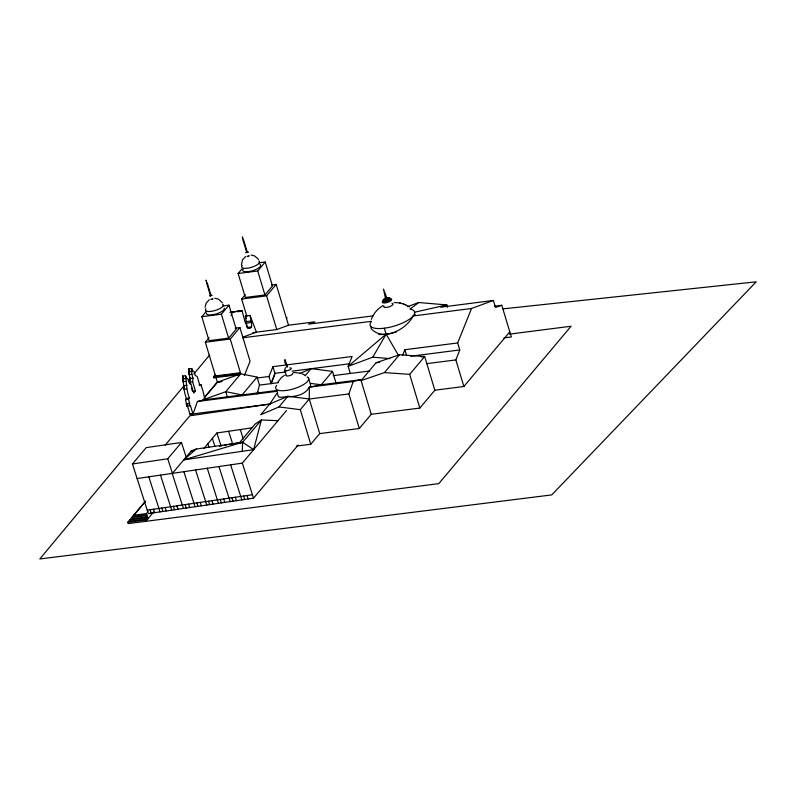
<?xml version="1.0" encoding="UTF-8"?>
<svg xmlns="http://www.w3.org/2000/svg" width="796" height="796" viewBox="0 0 796 796"><rect width="100%" height="100%" fill="white"/><g stroke="black" fill="none" stroke-linecap="round" stroke-linejoin="round"><path stroke-width="1.19" d="M296.361 446.098L310.758 444.258L319.723 433.591L309.276 399.005L309.336 387.164L310.629 386.319L310.709 385.383L308.5 378.07L307.276 376.916M242.253 451.302L242.651 442.248L261.396 419.95L277.963 420.696M189.746 382.17C190.254 377.632 188.891 373.414 188.791 368.886L191.717 368.518L192.741 370.837L194.134 371.623L195.309 375.503L197.189 376.478L199.985 385.732L200.99 384.548L202.851 390.697L205.079 399.682L197.468 401.512M190.423 384.478L189.727 382.17L190.105 378.538L193.03 378.17L191.866 374.299L191.717 368.518M187.418 405.731L186.941 406.288L187.408 405.731L190.005 414.298L192.93 413.93L190.344 405.363L186.941 406.288L185.567 399.572L186.493 398.478C183.408 391.164 183.796 383.642 182.652 376.09L185.577 375.722L186.562 378.09L187.956 378.886L189.12 382.757L190.931 383.821L193.726 393.075L195.448 391.055L192.652 381.801L193.03 378.17M189.428 398.109L186.493 398.478L185.567 399.572L188.493 399.204L189.428 398.109C186.344 390.796 186.732 383.274 185.577 375.722M183.14 377.264L182.652 376.09L182.921 381.712L185.846 381.344M205.06 307.306L206.224 302.997L209.318 299.714M189.518 370.528L189.816 371.205L188.791 368.886L188.941 374.667L191.866 374.299M253.655 449.631L242.651 442.248L196.184 449.053L183.747 459.879L253.655 449.631L261.396 419.95L255.158 424.039L239.099 443.153M204.552 397.224L217.388 382.18L240.76 373.822L257.058 377.085L259.486 385.105L257.058 393.871L258.551 392.1M231.139 315.634L232.263 312.102L242.064 310.689L245.029 321.813L247.357 327.186L249.835 327.952L251.576 326.927L251.556 322.45L250.014 315.415L245.387 316.012L246.949 326.4M193.03 413.91L197.418 401.512L277.187 391.284M359.304 428.517L348.857 393.93L353.245 381.533L360.817 379.702L371.254 414.288L359.304 428.517L319.723 433.591M350.3 373.463L348.15 366.339L352.111 356.499L272.938 366.648L268.978 376.498L271.128 383.612L274.968 373.334L285.923 371.931M271.128 383.612L275.048 373.632L272.938 366.648M371.254 414.288L419.85 408.059L434.845 390.219L463.879 386.498L455.859 359.921L459.78 349.941L457.67 342.957L471.53 308.48L493.391 300.45L495.5 307.435L501.779 305.276L511.34 336.947L503.967 337.892M244.352 375.503L250.073 361.265L239.904 327.574L235.158 328.181M402.686 355.195L404.885 349.723L457.67 342.957M415.323 314.51L413.184 315.962C406.428 329.464 383.055 341.962 371.215 328.708L370.837 326.39M371.294 319.315C373.553 313.584 377.593 308.639 382.995 305.614M210.482 295.734L211.04 295.555L210.482 295.734L206.592 282.819M210.801 299.356L212.95 298.968L212.243 298.739M247.327 252.402L246.77 252.531L247.327 252.372L243.427 239.467M286.749 367.065C289.048 367.454 283.177 362.787 284.948 359.593L287.585 366.797M276.66 385.324L275.635 387.095L275.744 388.617L276.958 389.771A17.233 5.691 -16.8 0 0 298.828 386.975L302.52 385.184A17.233 5.691 -16.8 0 0 308.5 378.07M385.513 298.44L383.463 289.147L386.896 297.993L386.488 298.371M398.458 355.344L386.12 334.161L348.15 366.339L372.787 357.165L386.12 334.161L384.319 328.201M277.635 382.498L281.147 377.821L284.391 375.364M285.028 368.399L285.645 367.583M360.817 379.702L321.236 384.776L309.336 387.164C303.395 397.702 289.376 396.647 279.227 397.284L277.953 395.93L277.675 393.831M277.744 392.13L269.695 404.079L260.73 414.746L278.928 406.935L287.893 396.259L309.276 399.005L348.857 393.93M184.274 385.473L39.8 558.971L551.757 494.903L756.2 281.814L503.261 308.838M188.244 380.707L190.622 377.851M193.796 374.04L209.676 354.966M222.84 305.972L228.959 305.186L236.203 329.146L228.621 338.161L209.04 340.668L201.806 316.709L206.343 311.306M259.138 262.799L265.247 262.013L272.481 285.973L264.939 294.958L245.347 297.465L238.113 273.506L241.885 269.018M201.806 316.709L221.387 314.201L228.959 305.186M238.113 273.506L257.705 270.988L265.247 262.013M239.904 327.574L230.263 339.046L240.442 372.757L215.507 375.951L205.328 342.24L209.04 337.832M246.879 316.39L241.646 299.037L245.337 294.639M241.646 299.037L266.58 295.843L276.192 284.401L286.371 318.101L286.868 317.514L286.689 319.176L288.52 325.226L314.908 321.843L308.669 324.141L373.215 315.863M147.966 512.455L132.454 463.969L146.175 447.641L181.478 442.467L186.135 457.033M240.442 372.757L240.263 374.418L213.875 377.801L213.557 376.727L215.139 374.836M213.875 377.801L215.825 377.015L217.388 382.18L203.975 398.139M165.16 445.163L189.826 415.81L270.57 403.97M132.454 463.969L167.757 458.795L181.478 442.467M240.76 373.822L225.756 391.682L203.547 399.612M227.328 396.816L225.775 391.662L242.074 394.925L257.058 377.085M509.46 334.131L571.07 326.231L438.795 483.63L128.156 523.599L127.758 522.275L145.34 501.341M127.758 522.275L145.369 520.017L146.126 519.111L130.146 521.161L129.768 519.917L145.748 517.868L146.603 516.853L132.484 518.664L132.086 517.34L145.658 501.191M132.086 517.34L146.195 515.529L146.812 514.803L134.285 516.415L133.917 515.201L146.454 513.599L148.036 511.699M204.035 448.287L216.91 432.974L251.974 427.83M153.558 512.067L145.768 521.34L145.369 520.017M305.107 375.782L311.107 368.638L332.499 371.374L336.22 383.722M137.111 478.535L242.322 463.113L286.5 410.547M310.758 444.258L300.311 409.671L309.276 399.005M332.499 371.374L321.236 384.776L310.54 383.403M148.335 513.599L253.536 498.177L298.271 444.954M421.114 356.986L424.676 356.528L399.473 354.747L376.08 362.757L361.085 380.597L384.478 372.588L409.681 374.369L424.676 356.528L434.845 390.219M384.478 372.588L399.473 354.747M463.879 386.498L509.798 331.842M189.687 403.164L186.274 404.099L189.687 403.164L188.493 399.204M247.228 256.043C246.412 257.267 250.382 255.934 248.79 255.546M409.98 309.127L418.716 302.52L446.855 304.928L447.571 307.296M245.606 256.541L242.511 259.814L241.397 264.919M299.734 373.523L311.107 368.638M287.893 396.259L269.695 404.079L190.005 414.298M240.501 443.143L242.651 442.248L229.188 444.526M196.184 449.053L191.249 450.954L172.414 473.361L167.757 458.795M407.512 306.689L418.716 302.52M386.309 298.43L387.164 298.022L386.617 297.903M242.442 337.295L256.441 332.151L276.749 329.554L288.52 325.226M183.747 459.879L242.651 442.248M414.278 312.291L446.855 304.928L440.616 307.216L493.391 300.45M386.13 298.48L385.334 298.609L385.612 298.132A1.96 0.647 -16.8 0 0 384.926 299.316A1.96 0.647 -16.8 0 0 387.98 298.331A1.96 0.647 -16.8 0 0 386.488 297.764M193.697 450.536L191.249 450.954L193.657 450.606M219.398 446.188L221.845 445.77M224.293 445.352L226.741 444.944M147.23 510.156L252.441 494.734M239.755 310.987L229.954 312.4L232.263 312.102M271.446 285.008L276.192 284.401M242.064 310.689L237.447 311.276L237.596 311.793M238.75 311.644L242.223 311.196M246.491 321.584L251.108 320.997M246.929 323.047L251.556 322.45M246.959 327.514L251.576 326.927M247.526 328.25L250.81 327.843M252.969 332.599L255.287 332.3M205.328 342.24L230.263 339.046M242.571 337.832L371.553 321.295A23.203 7.671 -16.8 0 0 394.846 325.892A23.203 7.671 -16.8 0 0 410.895 309.246M413.184 315.962L471.53 308.48M494.415 306.221L501.779 305.276M213.557 376.727L239.944 373.344M220.582 376.409L222.95 376.1M226.512 375.642L228.89 375.344M232.452 374.886L234.83 374.578M292.013 371.155L349.255 363.812M410.676 356.24L459.78 349.941M222.134 381.563L217.388 382.18L219.786 381.961M257.337 377.991L268.978 376.498M376.08 362.757L379.632 362.309M259.486 385.105L278.441 382.677M333.245 375.642L369.722 370.966M426.825 363.643L455.859 359.921M203.249 399.91L276.859 390.468M309.336 387.164L353.245 381.533M189.339 371.772L192.254 371.404M183.239 378.926L186.155 378.558M189.727 382.17L192.652 381.801M187.02 385.224L184.095 385.592L183.707 389.234L186.632 388.866M199.04 384.786L200.99 384.548M193.498 391.294L195.448 391.055M203.129 399.92L205.079 399.682M203.079 399.93L206.005 399.572M293.575 372.399L300.261 373.175M394.149 302.54C399.582 302.51 404.995 303.953 409.522 307.017M251.078 255.028L254.64 255.914L258.551 259.397M214.791 298.211L218.363 299.087L222.273 302.579M372.787 357.165L389.921 358.628M278.928 406.935L300.311 409.671M399.741 302.918L401.552 303.495M403.423 304.092L405.731 304.828M301.943 373.712L304.769 375.045M246.77 252.551L242.87 239.646M292.5 373.215L292.749 373.443A3.473 1.144 -16.8 0 1 291.545 374.876L290.799 375.234A3.473 1.144 -16.8 0 1 286.401 375.802L284.59 370.409A3.473 1.144 -16.8 0 1 285.197 369.354M284.59 370.409L284.839 370.637A3.473 1.144 -16.8 0 0 289.246 370.07L289.983 369.712A3.473 1.144 -16.8 0 0 291.187 368.279L290.948 368.05A3.473 1.144 -16.8 0 0 289.863 367.851M250.014 315.415L256.441 332.151M245.387 316.012L246.372 318.291M182.652 376.09L183.637 378.458M240.292 429.541L243.287 438.914M242.322 463.113L253.536 498.177M228.601 431.253L232.721 444.138M247.029 495.53L248.123 498.973M243.596 496.027L244.7 499.48M230.631 464.824L241.855 499.898M216.91 432.974L221.029 445.85M235.337 497.241L236.432 500.684M231.905 497.749L233.009 501.191M212.363 438.377L214.99 446.576M218.94 466.546L230.163 501.609M207.826 443.78L208.95 447.292M223.646 498.953L224.751 502.395M220.223 499.46L221.318 502.903M207.249 468.257L218.472 503.321M211.955 500.674L213.059 504.117M208.532 501.172L209.637 504.614M195.557 469.968L206.781 505.032M200.264 502.385L201.368 505.828M196.841 502.883L197.945 506.326M183.876 471.68L195.09 506.744M188.572 504.097L189.677 507.54M185.15 504.594L186.254 508.047M172.185 473.391L183.398 508.465M176.891 505.808L177.986 509.251M173.458 506.316L174.563 509.758M160.494 475.113L171.717 510.176M165.2 507.52L166.304 510.972M161.767 508.027L162.872 511.47M148.802 476.824L160.026 511.888M153.509 509.241L154.613 512.684M150.086 509.738L151.18 513.181M404.885 349.723L406.647 355.543M409.681 374.369L419.85 408.059M266.58 295.843L276.749 329.544M257.705 270.988L264.939 294.958M221.387 314.201L228.621 338.161M207.139 282.64L211.04 295.555M191.468 387.95L192.523 391.423M189.199 403.731L189.866 405.93M146.454 513.599L147.986 518.693M146.195 515.529L147.379 519.43M145.748 517.868L146.524 520.435M392.975 303.883A4.856 1.602 -16.8 0 1 387.861 307.166A4.856 1.602 -16.8 0 1 384.01 305.933M392 303.356A4.856 1.602 -16.8 0 1 392.637 303.555M386.697 297.833A2.856 0.945 -16.8 0 1 388.756 298.769A2.856 0.945 -16.8 0 1 384.12 300.042A2.856 0.945 -16.8 0 1 385.98 298.032M386.946 298.092A3.662 1.204 -16.8 0 1 389.582 299.286A3.662 1.204 -16.8 0 1 383.652 300.918A3.662 1.204 -16.8 0 1 386.03 298.341M390.02 298.311A4.328 1.433 -16.8 0 1 389.095 300.729A4.328 1.433 -16.8 0 1 383.125 301.793A4.328 1.433 -16.8 0 1 385.095 299.197M389.761 298.798A4.856 1.602 -16.8 0 1 390.776 300.858A4.856 1.602 -16.8 0 1 384.249 302.958A4.856 1.602 -16.8 0 1 383.234 300.898M396.448 331.912A23.203 7.671 -16.8 0 1 378.767 334.459M222.572 304.032A9.343 3.085 -16.8 0 1 214.562 310.669A9.343 3.085 -16.8 0 1 205.965 308.599M258.859 260.859A9.343 3.085 -16.8 0 1 250.849 267.496A9.343 3.085 -16.8 0 1 242.253 265.416M224.263 308.092A9.343 3.085 -16.8 0 1 215.597 314.102A9.343 3.085 -16.8 0 1 206.443 312.987M259.894 264.282A9.343 3.085 -16.8 0 1 251.884 270.929A9.343 3.085 -16.8 0 1 243.287 268.849M286.152 375.573A3.473 1.144 -16.8 0 1 286.132 375.264M209.716 295.774L211.865 295.286L209.716 295.774M246.004 252.601L248.153 252.113L246.004 252.601M206.124 280.272L206.482 281.804L206.124 280.272M242.402 237.089L242.77 238.631L242.402 237.089"/></g></svg>
